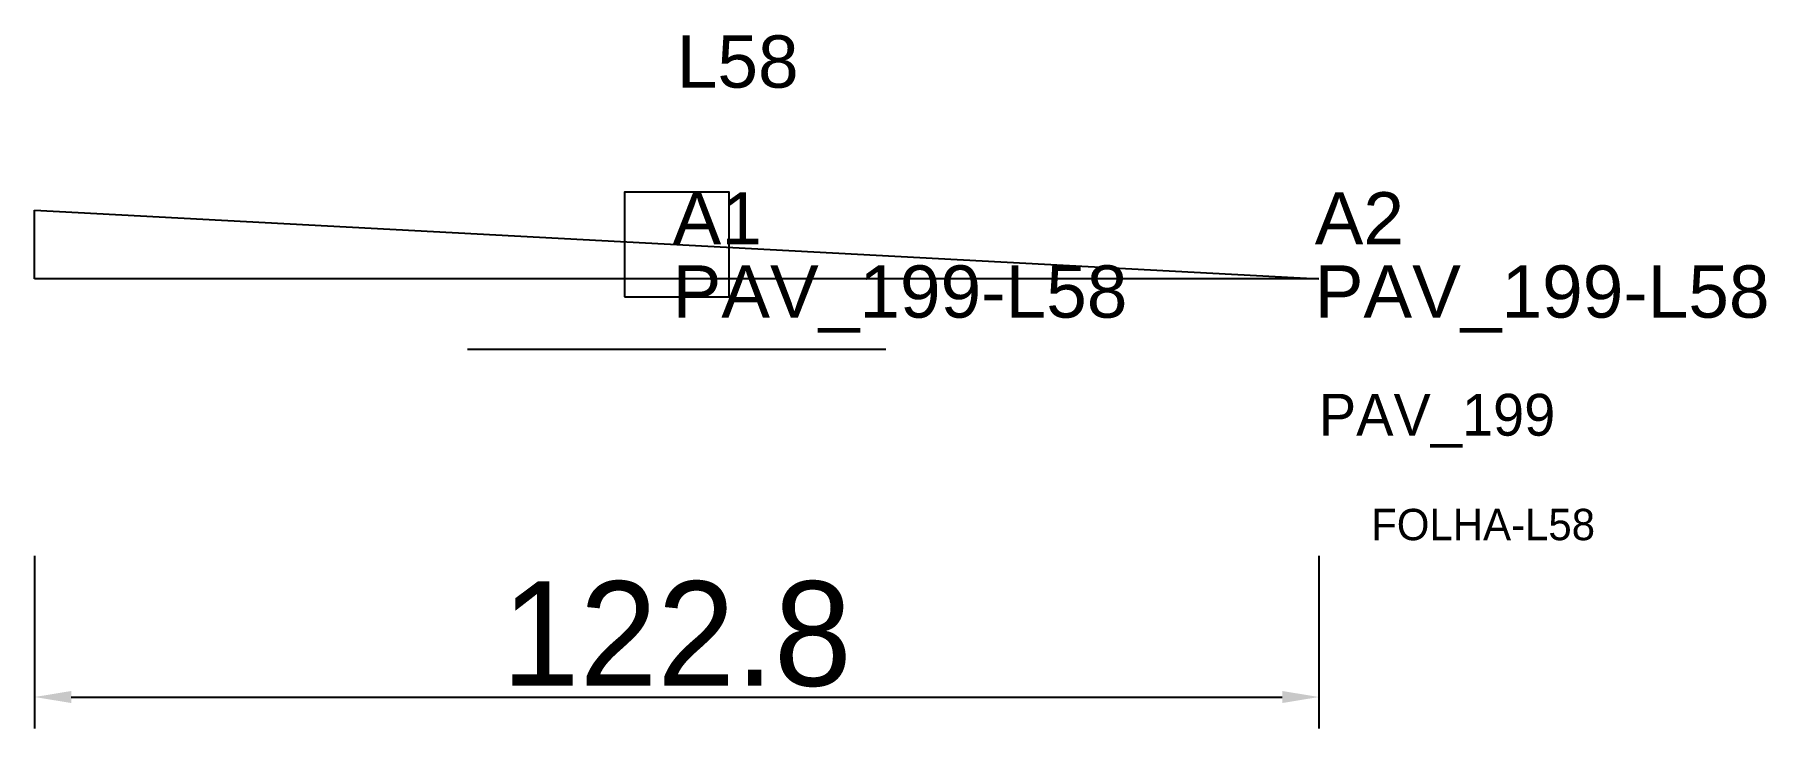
# Model space of a CAD drawing. Header units: metres. Extents: x 222 to 388, y 152 to 218.
import ezdxf

# ---------------------------------------------------------------- set-up
doc = ezdxf.new("R2010")
doc.units = ezdxf.units.M
for name, color, linetype in [('3', 3, 'CONTINUOUS'), ('AUX00', 7, 'CONTINUOUS'), ('COTA', 241, 'CONTINUOUS'), ('FOLHA', 255, 'CONTINUOUS'), ('Hachura', 251, 'CONTINUOUS'), ('NOMENCLATURA', 7, 'CONTINUOUS'), ('Nível', 160, 'CONTINUOUS'), ('Painéis', 200, 'CONTINUOUS'), ('Pilares', 5, 'CONTINUOUS'), ('SARR_2.2x7', 40, 'CONTINUOUS')]:
    doc.layers.add(name, color=color, linetype=linetype)
doc.styles.add('ARIAL', font='Arial.ttf')
doc.styles.add('STR_STANDARD', font='arial.ttf')
doc.dimstyles.new('EZ DXF', dxfattribs={"dimtxt": 10, "dimasz": 3.5, "dimexe": 3, "dimexo": 1.5, "dimgap": 1, "dimtad": 1, "dimdec": 1, "dimdsep": 46, "dimcen": 2.5, "dimazin": 3, "dimtfac": 1, "dimtmove": 0, "dimatfit": 3})

msp = doc.modelspace()

# ---------------------------------------------------------------- hatches: boundary and pattern name
at = {"layer": 'Hachura'}
h = msp.add_hatch(dxfattribs=at)
h.set_pattern_fill('ANSI31', scale=50)
h.paths.add_polyline_path([(345, 194.93), (222.2, 194.93), (222.2, 201.5)])
h = msp.add_hatch(dxfattribs=at)
h.set_pattern_fill('ANSI31', scale=50)
h.paths.add_polyline_path([(345, 194.93), (222.2, 194.93), (222.2, 201.5)])

# ---------------------------------------------------------------- linework, layer by layer
at = {"layer": '3'}
msp.add_lwpolyline([(344.2, 194.93), (344.2, 194.973)], close=True, dxfattribs=at)
msp.add_lwpolyline([(344.2, 194.93), (344.2, 194.973)], close=True, dxfattribs=at)
at = {"layer": 'Painéis', "color": 200}
for p, q in [((222.2, 194.93), (222.2, 201.5)), ((222.2, 201.5), (345, 194.93)), ((222.2, 194.93), (222.2, 201.5)), ((222.2, 201.5), (345, 194.93)), ((345, 194.93), (222.2, 194.93)), ((345, 194.93), (222.2, 194.93))]:
    msp.add_line(p, q, dxfattribs=at)
at = {"layer": 'Pilares'}
msp.add_lwpolyline([(278.6, 193.215), (288.6, 193.215), (288.6, 203.215), (278.6, 203.215)], close=True, dxfattribs=at)
msp.add_lwpolyline([(278.6, 193.215), (288.6, 193.215), (288.6, 203.215), (278.6, 203.215)], close=True, dxfattribs=at)
at = {"layer": 'SARR_2.2x7'}
msp.add_line((263.6, 188.215), (303.6, 188.215), dxfattribs=at)
msp.add_line((263.6, 188.215), (303.6, 188.215), dxfattribs=at)

# ---------------------------------------------------------------- texts
at = {"layer": '3', "style": 'STR_STANDARD'}
for s, p in [('A1', (283.2, 198.215)), ('A1', (283.2, 198.215)), ('A2', (344.6, 198.215)), ('A2', (344.6, 198.215))]:
    msp.add_text(s, height=5, dxfattribs=at).set_placement(p)
at = {"layer": 'AUX00', "style": 'STR_STANDARD'}
for p in [(283.2, 191.215), (283.2, 191.215), (344.6, 191.215), (344.6, 191.215)]:
    msp.add_text('PAV_199-L58', height=5, dxfattribs=at).set_placement(p)
at = {"layer": 'FOLHA'}
msp.add_text('FOLHA-L58', height=3, dxfattribs=at).set_placement((350, 169.93))
msp.add_text('FOLHA-L58', height=3, dxfattribs=at).set_placement((350, 169.93))
at = {"layer": 'NOMENCLATURA', "insert": (283.6, 218.215), "char_height": 5, "attachment_point": 1, "style": 'ARIAL'}
msp.add_mtext('L58', dxfattribs=at)
msp.add_mtext('L58', dxfattribs=at)
at = {"layer": 'Nível'}
msp.add_text('PAV_199', height=4, dxfattribs=at).set_placement((345, 179.93))
msp.add_text('PAV_199', height=4, dxfattribs=at).set_placement((345, 179.93))

# ---------------------------------------------------------------- dimensions: what is measured, and where the dimension line sits
at = {"layer": 'COTA'}
msp.add_linear_dim(base=(222.2, 154.93), p1=(222.2, 169.93), p2=(345, 169.93), dimstyle='EZ DXF', dxfattribs=at).render()
msp.add_linear_dim(base=(222.2, 154.93), p1=(222.2, 169.93), p2=(345, 169.93), dimstyle='EZ DXF', dxfattribs=at).render()

doc.saveas('drawing.dxf')
